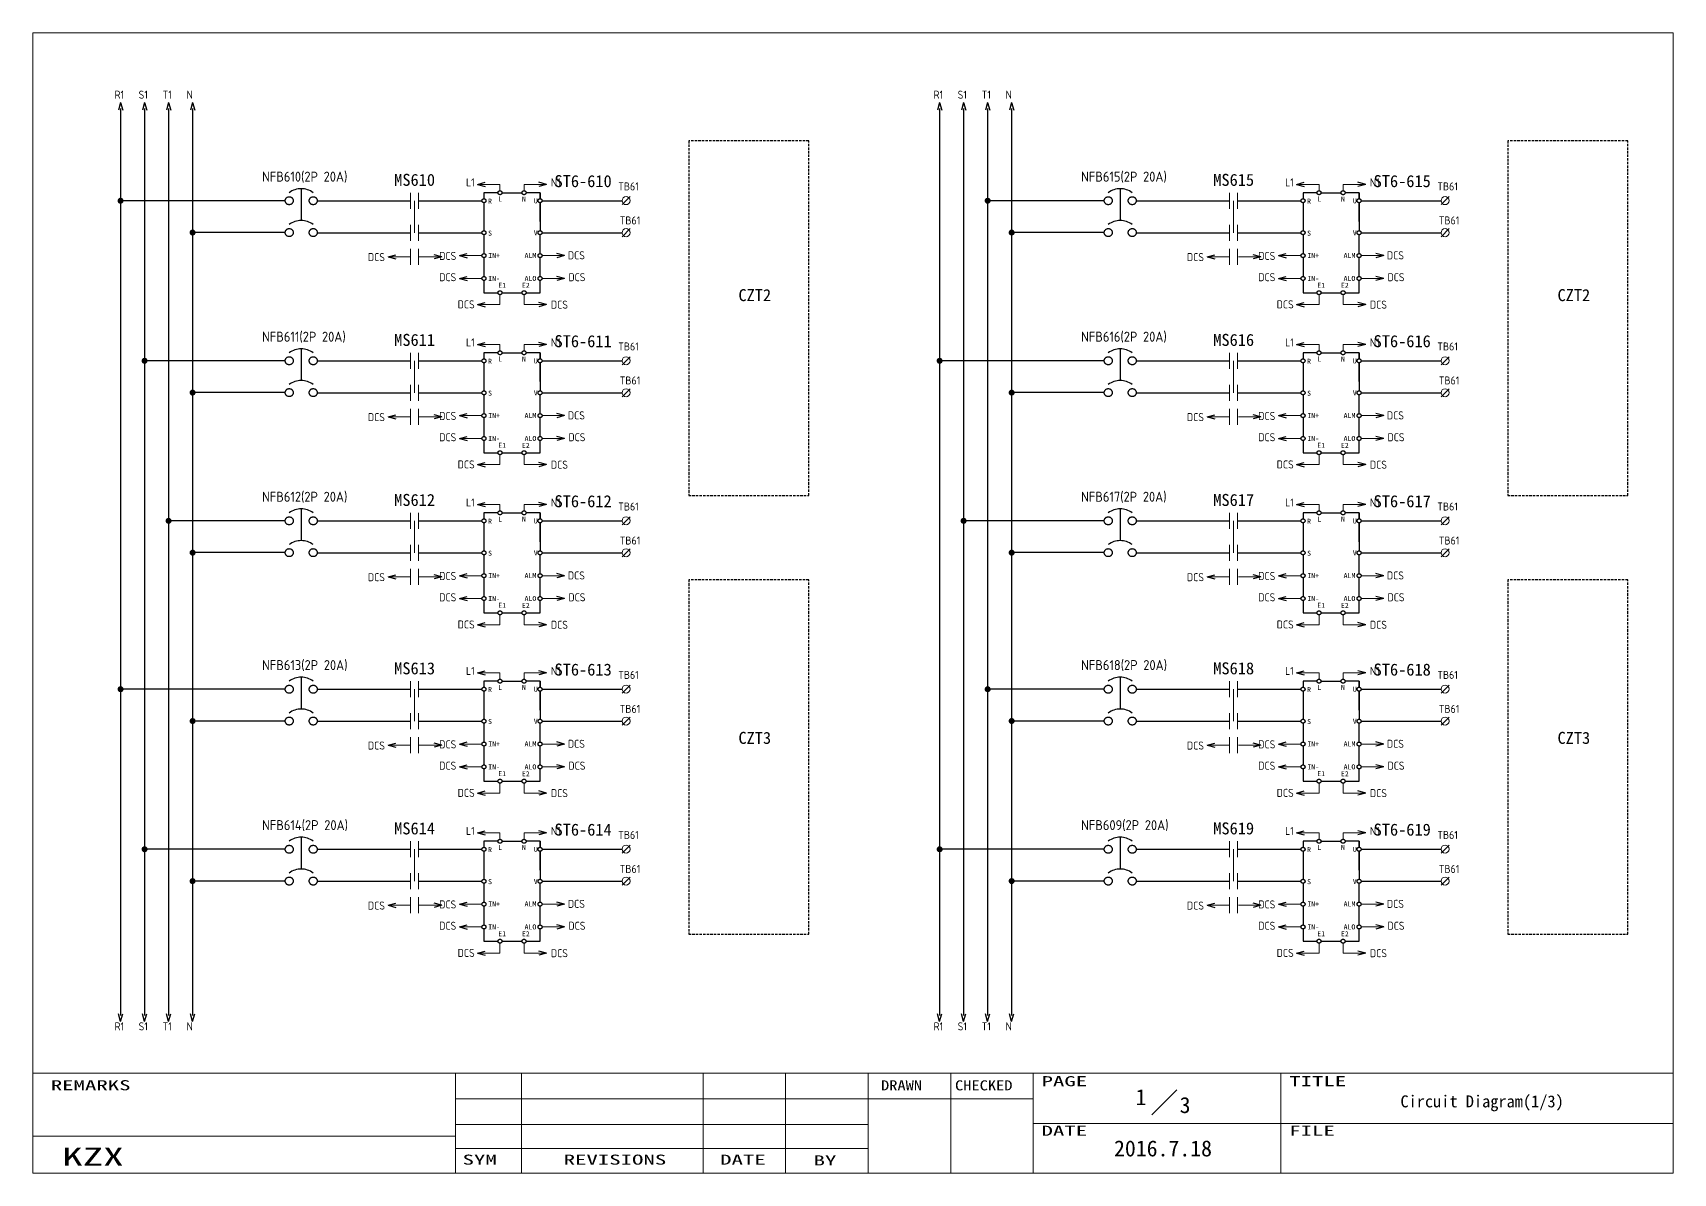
# Model space of a CAD drawing. Extents: x -319 to 2858, y -2689 to 285.
# Drawn here: x 356.9 to 766.9, y -2688.8 to -2403.8 of the extents above; entities that cross this region are included whole.
import ezdxf
from ezdxf.enums import TextEntityAlignment as Align

# ---------------------------------------------------------------- set-up
doc = ezdxf.new("R2010")
doc.units = 0
doc.header["$LTSCALE"] = 0.3
doc.header["$MEASUREMENT"] = 0
doc.linetypes.add('実線', pattern=[20001, 20000, -1])
doc.linetypes.add('破線', pattern=[3, 2, -1])
doc.layers.get('0').update_dxf_attribs({"linetype": '実線'})
for name, color, linetype, lineweight in [('01図枠', 5, 'CONTINUOUS', 9), ('02接続図', 7, 'CONTINUOUS', 5), ('10外形', 7, 'CONTINUOUS', 9)]:
    doc.layers.add(name, color=color, linetype=linetype, lineweight=lineweight)
for name, color, linetype in [('04部品記号', 3, 'CONTINUOUS'), ('05線番', 4, 'CONTINUOUS'), ('BLOCK', 7, 'CONTINUOUS'), ('図形１', 7, '実線'), ('虚线', 253, '破線')]:
    doc.layers.add(name, color=color, linetype=linetype)
doc.styles.add('電気標準', font='ISOCP.shx', dxfattribs={"height": 2.5, "bigfont": 'extfont.shx'})
doc.styles.add('ＭＳＰゴシック', font='')
doc.styles.get('ＭＳＰゴシック').set_extended_font_data('SimSun')

# ---------------------------------------------------------------- blocks, each defined once
blk = doc.blocks.new('矢印（右向）')
at = {"layer": 'BLOCK'}
for q in [(-1.93, 0.52), (-1.93, -0.52)]:
    blk.add_line((0, 0), q, dxfattribs=at)

msp = doc.modelspace()

# ---------------------------------------------------------------- linework, layer by layer
for p, q in [((424.03, -2442.77), (424.03, -2450.72)), ((628.74, -2442.77), (628.74, -2450.72)), ((420.03, -2445.77), (378.89, -2445.77)), ((428.03, -2445.77), (451.38, -2445.77)), ((453.38, -2445.77), (469.21, -2445.77)), ((473.21, -2443.77), (469.71, -2443.77)), ((469.71, -2443.77), (469.71, -2445.27)), ((469.71, -2446.27), (469.71, -2453.27)), ((474.21, -2443.77), (479.23, -2443.77)), ((483.73, -2443.77), (480.23, -2443.77)), ((483.73, -2445.27), (483.73, -2443.77)), ((483.73, -2443.77), (483.73, -2445.27)), ((483.73, -2450.98), (483.73, -2446.27)), ((483.73, -2446.27), (483.73, -2453.27)), ((484.23, -2445.77), (486.23, -2445.77)), ((484.23, -2445.77), (504.23, -2445.77)), ((624.74, -2445.77), (595.6, -2445.77)), ((632.74, -2445.77), (656.09, -2445.77)), ((658.09, -2445.77), (673.93, -2445.77)), ((677.93, -2443.77), (674.43, -2443.77)), ((674.43, -2443.77), (674.43, -2445.27)), ((674.43, -2446.27), (674.43, -2453.27)), ((678.93, -2443.77), (683.94, -2443.77)), ((688.44, -2443.77), (684.94, -2443.77)), ((688.44, -2445.27), (688.44, -2443.77)), ((688.44, -2443.77), (688.44, -2445.27)), ((688.44, -2450.98), (688.44, -2446.27)), ((688.44, -2446.27), (688.44, -2453.27)), ((688.94, -2445.77), (690.94, -2445.77)), ((688.94, -2445.77), (708.94, -2445.77)), ((420.03, -2453.72), (396.89, -2453.72)), ((420.03, -2453.72), (396.89, -2453.72)), ((428.03, -2453.77), (451.38, -2453.77)), ((453.38, -2453.77), (469.21, -2453.77)), ((469.71, -2454.27), (469.71, -2458.98)), ((483.73, -2458.98), (483.73, -2454.27)), ((484.23, -2453.77), (504.23, -2453.77)), ((624.74, -2453.72), (601.6, -2453.72)), ((624.74, -2453.72), (601.6, -2453.72)), ((632.74, -2453.77), (656.09, -2453.77)), ((658.09, -2453.77), (673.93, -2453.77)), ((674.43, -2454.27), (674.43, -2458.98)), ((688.44, -2458.98), (688.44, -2454.27)), ((688.94, -2453.77), (708.94, -2453.77)), ((469.71, -2459.98), (469.71, -2464.69)), ((483.73, -2464.69), (483.73, -2459.98)), ((674.43, -2459.98), (674.43, -2464.69)), ((688.44, -2464.69), (688.44, -2459.98)), ((469.71, -2465.69), (469.71, -2468.75)), ((483.73, -2468.75), (483.73, -2465.69)), ((674.43, -2465.69), (674.43, -2468.75)), ((688.44, -2468.75), (688.44, -2465.69)), ((469.71, -2468.75), (473.21, -2468.75)), ((474.21, -2468.75), (479.23, -2468.75)), ((480.23, -2468.75), (483.73, -2468.75)), ((674.43, -2468.75), (677.93, -2468.75)), ((678.93, -2468.75), (683.94, -2468.75)), ((684.94, -2468.75), (688.44, -2468.75)), ((424.03, -2482.77), (424.03, -2490.72)), ((473.21, -2483.77), (469.71, -2483.77)), ((469.71, -2483.77), (469.71, -2485.27)), ((474.21, -2483.77), (479.23, -2483.77)), ((483.73, -2483.77), (480.23, -2483.77)), ((483.73, -2485.27), (483.73, -2483.77)), ((483.73, -2483.77), (483.73, -2485.27)), ((628.74, -2482.77), (628.74, -2490.72)), ((677.93, -2483.77), (674.43, -2483.77)), ((674.43, -2483.77), (674.43, -2485.27)), ((678.93, -2483.77), (683.94, -2483.77)), ((688.44, -2483.77), (684.94, -2483.77)), ((688.44, -2485.27), (688.44, -2483.77)), ((688.44, -2483.77), (688.44, -2485.27)), ((420.03, -2485.77), (384.89, -2485.77)), ((428.03, -2485.77), (451.38, -2485.77)), ((453.38, -2485.77), (469.21, -2485.77)), ((469.71, -2486.27), (469.71, -2493.27)), ((483.73, -2490.98), (483.73, -2486.27)), ((483.73, -2486.27), (483.73, -2493.27)), ((484.23, -2485.77), (486.23, -2485.77)), ((484.23, -2485.77), (504.23, -2485.77)), ((624.74, -2485.77), (583.6, -2485.77)), ((632.74, -2485.77), (656.09, -2485.77)), ((658.09, -2485.77), (673.93, -2485.77)), ((674.43, -2486.27), (674.43, -2493.27)), ((688.44, -2490.98), (688.44, -2486.27)), ((688.44, -2486.27), (688.44, -2493.27)), ((688.94, -2485.77), (690.94, -2485.77)), ((688.94, -2485.77), (708.94, -2485.77)), ((420.03, -2493.72), (396.89, -2493.72)), ((428.03, -2493.77), (451.38, -2493.77)), ((453.38, -2493.77), (469.21, -2493.77)), ((469.71, -2494.27), (469.71, -2498.98)), ((483.73, -2498.98), (483.73, -2494.27)), ((484.23, -2493.77), (504.23, -2493.77)), ((624.74, -2493.72), (601.6, -2493.72)), ((632.74, -2493.77), (656.09, -2493.77)), ((658.09, -2493.77), (673.93, -2493.77)), ((674.43, -2494.27), (674.43, -2498.98)), ((688.44, -2498.98), (688.44, -2494.27)), ((688.94, -2493.77), (708.94, -2493.77)), ((469.71, -2499.98), (469.71, -2504.69)), ((483.73, -2504.69), (483.73, -2499.98)), ((674.43, -2499.98), (674.43, -2504.69)), ((688.44, -2504.69), (688.44, -2499.98)), ((469.71, -2505.69), (469.71, -2508.75)), ((469.71, -2508.75), (473.21, -2508.75)), ((474.21, -2508.75), (479.23, -2508.75)), ((480.23, -2508.75), (483.73, -2508.75)), ((483.73, -2508.75), (483.73, -2505.69)), ((674.43, -2505.69), (674.43, -2508.75)), ((674.43, -2508.75), (677.93, -2508.75)), ((678.93, -2508.75), (683.94, -2508.75)), ((684.94, -2508.75), (688.44, -2508.75)), ((688.44, -2508.75), (688.44, -2505.69)), ((424.03, -2522.77), (424.03, -2530.72)), ((473.21, -2523.77), (469.71, -2523.77)), ((469.71, -2523.77), (469.71, -2525.27)), ((474.21, -2523.77), (479.23, -2523.77)), ((483.73, -2523.77), (480.23, -2523.77)), ((483.73, -2525.27), (483.73, -2523.77)), ((483.73, -2523.77), (483.73, -2525.27)), ((628.74, -2522.77), (628.74, -2530.72)), ((677.93, -2523.77), (674.43, -2523.77)), ((674.43, -2523.77), (674.43, -2525.27)), ((678.93, -2523.77), (683.94, -2523.77)), ((688.44, -2523.77), (684.94, -2523.77)), ((688.44, -2525.27), (688.44, -2523.77)), ((688.44, -2523.77), (688.44, -2525.27)), ((420.03, -2525.77), (390.89, -2525.77)), ((428.03, -2525.77), (451.38, -2525.77)), ((453.38, -2525.77), (469.21, -2525.77)), ((469.71, -2526.27), (469.71, -2533.27)), ((483.73, -2530.98), (483.73, -2526.27)), ((483.73, -2526.27), (483.73, -2533.27)), ((484.23, -2525.77), (486.23, -2525.77)), ((484.23, -2525.77), (504.23, -2525.77)), ((624.74, -2525.77), (589.6, -2525.77)), ((632.74, -2525.77), (656.09, -2525.77)), ((658.09, -2525.77), (673.93, -2525.77)), ((674.43, -2526.27), (674.43, -2533.27)), ((688.44, -2530.98), (688.44, -2526.27)), ((688.44, -2526.27), (688.44, -2533.27)), ((688.94, -2525.77), (690.94, -2525.77)), ((688.94, -2525.77), (708.94, -2525.77)), ((420.03, -2533.72), (396.89, -2533.72)), ((428.03, -2533.77), (451.38, -2533.77)), ((453.38, -2533.77), (469.21, -2533.77)), ((484.23, -2533.77), (504.23, -2533.77)), ((624.74, -2533.72), (601.6, -2533.72)), ((632.74, -2533.77), (656.09, -2533.77)), ((658.09, -2533.77), (673.93, -2533.77)), ((688.94, -2533.77), (708.94, -2533.77)), ((469.71, -2534.27), (469.71, -2538.98)), ((483.73, -2538.98), (483.73, -2534.27)), ((674.43, -2534.27), (674.43, -2538.98)), ((688.44, -2538.98), (688.44, -2534.27)), ((469.71, -2539.98), (469.71, -2544.69)), ((483.73, -2544.69), (483.73, -2539.98)), ((674.43, -2539.98), (674.43, -2544.69)), ((688.44, -2544.69), (688.44, -2539.98)), ((469.71, -2545.69), (469.71, -2548.75)), ((483.73, -2548.75), (483.73, -2545.69)), ((674.43, -2545.69), (674.43, -2548.75)), ((688.44, -2548.75), (688.44, -2545.69)), ((469.71, -2548.75), (473.21, -2548.75)), ((474.21, -2548.75), (479.23, -2548.75)), ((480.23, -2548.75), (483.73, -2548.75)), ((674.43, -2548.75), (677.93, -2548.75)), ((678.93, -2548.75), (683.94, -2548.75)), ((684.94, -2548.75), (688.44, -2548.75)), ((424.03, -2564.85), (424.03, -2572.8)), ((473.21, -2565.85), (469.71, -2565.85)), ((469.71, -2565.85), (469.71, -2567.35)), ((474.21, -2565.85), (479.23, -2565.85)), ((483.73, -2565.85), (480.23, -2565.85)), ((483.73, -2567.35), (483.73, -2565.85)), ((483.73, -2565.85), (483.73, -2567.35)), ((628.74, -2564.85), (628.74, -2572.8)), ((677.93, -2565.85), (674.43, -2565.85)), ((674.43, -2565.85), (674.43, -2567.35)), ((678.93, -2565.85), (683.94, -2565.85)), ((688.44, -2565.85), (684.94, -2565.85)), ((688.44, -2567.35), (688.44, -2565.85)), ((688.44, -2565.85), (688.44, -2567.35)), ((420.03, -2567.85), (378.89, -2567.85)), ((428.03, -2567.85), (451.38, -2567.85)), ((453.38, -2567.85), (469.21, -2567.85)), ((469.71, -2568.35), (469.71, -2575.35)), ((483.73, -2573.06), (483.73, -2568.35)), ((483.73, -2568.35), (483.73, -2575.35)), ((484.23, -2567.85), (486.23, -2567.85)), ((484.23, -2567.85), (504.23, -2567.85)), ((624.74, -2567.85), (595.6, -2567.85)), ((632.74, -2567.85), (656.09, -2567.85)), ((658.09, -2567.85), (673.93, -2567.85)), ((674.43, -2568.35), (674.43, -2575.35)), ((688.44, -2573.06), (688.44, -2568.35)), ((688.44, -2568.35), (688.44, -2575.35)), ((688.94, -2567.85), (690.94, -2567.85)), ((688.94, -2567.85), (708.94, -2567.85)), ((420.03, -2575.8), (396.89, -2575.8)), ((420.03, -2575.8), (396.89, -2575.8)), ((428.03, -2575.85), (451.38, -2575.85)), ((453.38, -2575.85), (469.21, -2575.85)), ((469.71, -2576.35), (469.71, -2581.06)), ((483.73, -2581.06), (483.73, -2576.35)), ((484.23, -2575.85), (504.23, -2575.85)), ((624.74, -2575.8), (601.6, -2575.8)), ((624.74, -2575.8), (601.6, -2575.8)), ((632.74, -2575.85), (656.09, -2575.85)), ((658.09, -2575.85), (673.93, -2575.85)), ((674.43, -2576.35), (674.43, -2581.06)), ((688.44, -2581.06), (688.44, -2576.35)), ((688.94, -2575.85), (708.94, -2575.85)), ((469.71, -2582.06), (469.71, -2586.76)), ((483.73, -2586.76), (483.73, -2582.06)), ((674.43, -2582.06), (674.43, -2586.76)), ((688.44, -2586.76), (688.44, -2582.06)), ((469.71, -2587.76), (469.71, -2590.83)), ((469.71, -2590.83), (473.21, -2590.83)), ((474.21, -2590.83), (479.23, -2590.83)), ((480.23, -2590.83), (483.73, -2590.83)), ((483.73, -2590.83), (483.73, -2587.76)), ((674.43, -2587.76), (674.43, -2590.83)), ((674.43, -2590.83), (677.93, -2590.83)), ((678.93, -2590.83), (683.94, -2590.83)), ((684.94, -2590.83), (688.44, -2590.83)), ((688.44, -2590.83), (688.44, -2587.76)), ((424.03, -2604.85), (424.03, -2612.8)), ((473.21, -2605.85), (469.71, -2605.85)), ((469.71, -2605.85), (469.71, -2607.35)), ((474.21, -2605.85), (479.23, -2605.85)), ((483.73, -2605.85), (480.23, -2605.85)), ((483.73, -2607.35), (483.73, -2605.85)), ((483.73, -2605.85), (483.73, -2607.35)), ((628.74, -2604.85), (628.74, -2612.8)), ((677.93, -2605.85), (674.43, -2605.85)), ((674.43, -2605.85), (674.43, -2607.35)), ((678.93, -2605.85), (683.94, -2605.85)), ((688.44, -2605.85), (684.94, -2605.85)), ((688.44, -2607.35), (688.44, -2605.85)), ((688.44, -2605.85), (688.44, -2607.35)), ((420.03, -2607.85), (384.89, -2607.85)), ((428.03, -2607.85), (451.38, -2607.85)), ((453.38, -2607.85), (469.21, -2607.85)), ((469.71, -2608.35), (469.71, -2615.35)), ((483.73, -2613.06), (483.73, -2608.35)), ((483.73, -2608.35), (483.73, -2615.35)), ((484.23, -2607.85), (486.23, -2607.85)), ((484.23, -2607.85), (504.23, -2607.85)), ((624.74, -2607.85), (583.6, -2607.85)), ((632.74, -2607.85), (656.09, -2607.85)), ((658.09, -2607.85), (673.93, -2607.85)), ((674.43, -2608.35), (674.43, -2615.35)), ((688.44, -2613.06), (688.44, -2608.35)), ((688.44, -2608.35), (688.44, -2615.35)), ((688.94, -2607.85), (690.94, -2607.85)), ((688.94, -2607.85), (708.94, -2607.85)), ((420.03, -2615.8), (396.89, -2615.8)), ((624.74, -2615.8), (601.6, -2615.8)), ((428.03, -2615.85), (451.38, -2615.85)), ((453.38, -2615.85), (469.21, -2615.85)), ((469.71, -2616.35), (469.71, -2621.06)), ((483.73, -2621.06), (483.73, -2616.35)), ((484.23, -2615.85), (504.23, -2615.85)), ((632.74, -2615.85), (656.09, -2615.85)), ((658.09, -2615.85), (673.93, -2615.85)), ((674.43, -2616.35), (674.43, -2621.06)), ((688.44, -2621.06), (688.44, -2616.35)), ((688.94, -2615.85), (708.94, -2615.85)), ((469.71, -2622.06), (469.71, -2626.76)), ((483.73, -2626.76), (483.73, -2622.06)), ((674.43, -2622.06), (674.43, -2626.76)), ((688.44, -2626.76), (688.44, -2622.06)), ((469.71, -2627.76), (469.71, -2630.83)), ((483.73, -2630.83), (483.73, -2627.76)), ((674.43, -2627.76), (674.43, -2630.83)), ((688.44, -2630.83), (688.44, -2627.76)), ((469.71, -2630.83), (473.21, -2630.83)), ((474.21, -2630.83), (479.23, -2630.83)), ((480.23, -2630.83), (483.73, -2630.83)), ((674.43, -2630.83), (677.93, -2630.83)), ((678.93, -2630.83), (683.94, -2630.83)), ((684.94, -2630.83), (688.44, -2630.83))]:
    msp.add_line(p, q)
for centre in [(473.71, -2443.77), (479.73, -2443.77), (678.43, -2443.77), (684.44, -2443.77), (469.71, -2445.77), (483.73, -2445.77), (674.43, -2445.77), (688.44, -2445.77), (469.71, -2453.77), (483.73, -2453.77), (674.43, -2453.77), (688.44, -2453.77), (469.71, -2459.48), (483.73, -2459.48), (674.43, -2459.48), (688.44, -2459.48), (469.71, -2465.19), (483.73, -2465.19), (674.43, -2465.19), (688.44, -2465.19), (473.71, -2468.75), (479.73, -2468.75), (678.43, -2468.75), (684.44, -2468.75), (473.71, -2483.77), (479.73, -2483.77), (678.43, -2483.77), (684.44, -2483.77), (469.71, -2485.77), (483.73, -2485.77), (674.43, -2485.77), (688.44, -2485.77), (469.71, -2493.77), (483.73, -2493.77), (674.43, -2493.77), (688.44, -2493.77), (469.71, -2499.48), (483.73, -2499.48), (674.43, -2499.48), (688.44, -2499.48), (469.71, -2505.19), (483.73, -2505.19), (674.43, -2505.19), (688.44, -2505.19), (473.71, -2508.75), (479.73, -2508.75), (678.43, -2508.75), (684.44, -2508.75), (469.71, -2525.77), (473.71, -2523.77), (479.73, -2523.77), (483.73, -2525.77), (674.43, -2525.77), (678.43, -2523.77), (684.44, -2523.77), (688.44, -2525.77), (469.71, -2533.77), (483.73, -2533.77), (674.43, -2533.77), (688.44, -2533.77), (469.71, -2539.48), (483.73, -2539.48), (674.43, -2539.48), (688.44, -2539.48), (469.71, -2545.19), (483.73, -2545.19), (674.43, -2545.19), (688.44, -2545.19), (473.71, -2548.75), (479.73, -2548.75), (678.43, -2548.75), (684.44, -2548.75), (473.71, -2565.85), (479.73, -2565.85), (678.43, -2565.85), (684.44, -2565.85), (469.71, -2567.85), (483.73, -2567.85), (674.43, -2567.85), (688.44, -2567.85), (469.71, -2575.85), (483.73, -2575.85), (674.43, -2575.85), (688.44, -2575.85), (469.71, -2581.56), (483.73, -2581.56), (674.43, -2581.56), (688.44, -2581.56), (469.71, -2587.26), (483.73, -2587.26), (674.43, -2587.26), (688.44, -2587.26), (473.71, -2590.83), (479.73, -2590.83), (678.43, -2590.83), (684.44, -2590.83), (469.71, -2607.85), (473.71, -2605.85), (479.73, -2605.85), (483.73, -2607.85), (674.43, -2607.85), (678.43, -2605.85), (684.44, -2605.85), (688.44, -2607.85), (469.71, -2615.85), (483.73, -2615.85), (674.43, -2615.85), (688.44, -2615.85), (469.71, -2621.56), (483.73, -2621.56), (674.43, -2621.56), (688.44, -2621.56), (469.71, -2627.26), (483.73, -2627.26), (674.43, -2627.26), (688.44, -2627.26), (473.71, -2630.83), (479.73, -2630.83), (678.43, -2630.83), (684.44, -2630.83)]:
    msp.add_circle(centre, 0.5)
at = {"layer": '01図枠', "linetype": 'Continuous', "lineweight": 5}
for p, q in [((356.95, -2688.8), (356.95, -2403.8)), ((356.95, -2403.8), (766.95, -2403.8)), ((766.95, -2403.8), (766.95, -2688.8)), ((356.95, -2663.8), (766.95, -2663.8)), ((462.56, -2663.8), (462.56, -2688.8)), ((479.07, -2663.8), (479.07, -2688.8)), ((524.47, -2663.8), (524.47, -2688.8)), ((545.1, -2663.8), (545.1, -2688.8)), ((565.74, -2663.8), (565.74, -2688.8)), ((586.38, -2688.8), (586.38, -2663.8)), ((607.01, -2663.8), (607.01, -2688.8)), ((668.92, -2688.8), (668.92, -2663.8)), ((642.87, -2667.99), (636.68, -2674.18)), ((462.56, -2670.23), (565.74, -2670.23)), ((565.74, -2670.23), (607.01, -2670.23)), ((462.56, -2676.66), (565.74, -2676.66)), ((607.01, -2676.42), (766.95, -2676.42)), ((462.56, -2679.52), (356.95, -2679.52)), ((462.56, -2682.61), (565.74, -2682.61)), ((766.95, -2688.8), (356.95, -2688.8))]:
    msp.add_line(p, q, dxfattribs=at)
at = {"layer": '02接続図', "linetype": 'Continuous'}
for p, q in [((451.38, -2447.77), (451.38, -2443.77)), ((452.38, -2445.77), (452.38, -2453.77)), ((453.38, -2447.77), (453.38, -2443.77)), ((504.23, -2446.75), (506.23, -2444.75)), ((656.09, -2447.77), (656.09, -2443.77)), ((657.09, -2445.77), (657.09, -2453.77)), ((658.09, -2447.77), (658.09, -2443.77)), ((708.94, -2446.75), (710.94, -2444.75)), ((451.38, -2455.77), (451.38, -2451.77)), ((453.38, -2455.77), (453.38, -2451.77)), ((656.09, -2455.77), (656.09, -2451.77)), ((658.09, -2455.77), (658.09, -2451.77)), ((504.23, -2454.75), (506.23, -2452.75)), ((708.94, -2454.75), (710.94, -2452.75)), ((451.38, -2461.77), (451.38, -2457.77)), ((453.38, -2461.77), (453.38, -2457.77)), ((656.09, -2461.77), (656.09, -2457.77)), ((658.09, -2461.77), (658.09, -2457.77)), ((451.38, -2487.77), (451.38, -2483.77)), ((453.38, -2487.77), (453.38, -2483.77)), ((656.09, -2487.77), (656.09, -2483.77)), ((658.09, -2487.77), (658.09, -2483.77)), ((452.38, -2485.77), (452.38, -2493.77)), ((504.23, -2486.75), (506.23, -2484.75)), ((657.09, -2485.77), (657.09, -2493.77)), ((708.94, -2486.75), (710.94, -2484.75)), ((451.38, -2495.77), (451.38, -2491.77)), ((453.38, -2495.77), (453.38, -2491.77)), ((504.23, -2494.75), (506.23, -2492.75)), ((656.09, -2495.77), (656.09, -2491.77)), ((658.09, -2495.77), (658.09, -2491.77)), ((708.94, -2494.75), (710.94, -2492.75)), ((451.38, -2501.77), (451.38, -2497.77)), ((453.38, -2501.77), (453.38, -2497.77)), ((656.09, -2501.77), (656.09, -2497.77)), ((658.09, -2501.77), (658.09, -2497.77)), ((451.38, -2527.77), (451.38, -2523.77)), ((453.38, -2527.77), (453.38, -2523.77)), ((504.23, -2526.75), (506.23, -2524.75)), ((656.09, -2527.77), (656.09, -2523.77)), ((658.09, -2527.77), (658.09, -2523.77)), ((708.94, -2526.75), (710.94, -2524.75)), ((452.38, -2525.77), (452.38, -2533.77)), ((657.09, -2525.77), (657.09, -2533.77)), ((451.38, -2535.77), (451.38, -2531.77)), ((453.38, -2535.77), (453.38, -2531.77)), ((504.23, -2534.75), (506.23, -2532.75)), ((656.09, -2535.77), (656.09, -2531.77)), ((658.09, -2535.77), (658.09, -2531.77)), ((708.94, -2534.75), (710.94, -2532.75)), ((451.38, -2541.77), (451.38, -2537.77)), ((453.38, -2541.77), (453.38, -2537.77)), ((656.09, -2541.77), (656.09, -2537.77)), ((658.09, -2541.77), (658.09, -2537.77)), ((451.38, -2569.85), (451.38, -2565.85)), ((453.38, -2569.85), (453.38, -2565.85)), ((656.09, -2569.85), (656.09, -2565.85)), ((658.09, -2569.85), (658.09, -2565.85)), ((452.38, -2567.85), (452.38, -2575.85)), ((504.23, -2568.82), (506.23, -2566.82)), ((657.09, -2567.85), (657.09, -2575.85)), ((708.94, -2568.82), (710.94, -2566.82)), ((451.38, -2577.85), (451.38, -2573.85)), ((453.38, -2577.85), (453.38, -2573.85)), ((656.09, -2577.85), (656.09, -2573.85)), ((658.09, -2577.85), (658.09, -2573.85)), ((504.23, -2576.82), (506.23, -2574.82)), ((708.94, -2576.82), (710.94, -2574.82)), ((451.38, -2583.85), (451.38, -2579.85)), ((453.38, -2583.85), (453.38, -2579.85)), ((656.09, -2583.85), (656.09, -2579.85)), ((658.09, -2583.85), (658.09, -2579.85)), ((451.38, -2609.85), (451.38, -2605.85)), ((453.38, -2609.85), (453.38, -2605.85)), ((504.23, -2608.82), (506.23, -2606.82)), ((656.09, -2609.85), (656.09, -2605.85)), ((658.09, -2609.85), (658.09, -2605.85)), ((708.94, -2608.82), (710.94, -2606.82)), ((452.38, -2607.85), (452.38, -2615.85)), ((657.09, -2607.85), (657.09, -2615.85)), ((451.38, -2617.85), (451.38, -2613.85)), ((453.38, -2617.85), (453.38, -2613.85)), ((504.23, -2616.82), (506.23, -2614.82)), ((656.09, -2617.85), (656.09, -2613.85)), ((658.09, -2617.85), (658.09, -2613.85)), ((708.94, -2616.82), (710.94, -2614.82)), ((451.38, -2623.85), (451.38, -2619.85)), ((453.38, -2623.85), (453.38, -2619.85)), ((656.09, -2623.85), (656.09, -2619.85)), ((658.09, -2623.85), (658.09, -2619.85))]:
    msp.add_line(p, q, dxfattribs=at)
for centre in [(505.23, -2445.75), (709.94, -2445.75), (505.23, -2453.75), (709.94, -2453.75), (505.23, -2485.75), (709.94, -2485.75), (505.23, -2493.75), (709.94, -2493.75), (505.23, -2525.75), (709.94, -2525.75), (505.23, -2533.75), (709.94, -2533.75), (505.23, -2567.82), (709.94, -2567.82), (505.23, -2575.82), (709.94, -2575.82), (505.23, -2607.82), (709.94, -2607.82), (505.23, -2615.82), (709.94, -2615.82)]:
    msp.add_circle(centre, 1, dxfattribs=at)
at = {"layer": '10外形'}
for p, q in [((473.71, -2441.69), (468.07, -2441.69)), ((473.71, -2443.27), (473.71, -2441.69)), ((479.73, -2443.27), (479.73, -2441.69)), ((479.73, -2441.69), (485.37, -2441.69)), ((678.43, -2441.69), (672.78, -2441.69)), ((678.43, -2443.27), (678.43, -2441.69)), ((684.44, -2443.27), (684.44, -2441.69)), ((684.44, -2441.69), (690.09, -2441.69)), ((451.38, -2459.77), (445.73, -2459.77)), ((453.54, -2459.77), (459.19, -2459.77)), ((469.21, -2459.48), (463.57, -2459.48)), ((484.23, -2459.48), (489.87, -2459.48)), ((656.09, -2459.77), (650.44, -2459.77)), ((658.26, -2459.77), (663.9, -2459.77)), ((673.93, -2459.48), (668.28, -2459.48)), ((688.94, -2459.48), (694.59, -2459.48)), ((469.21, -2465.19), (463.57, -2465.19)), ((484.23, -2465.19), (489.87, -2465.19)), ((673.93, -2465.19), (668.28, -2465.19)), ((688.94, -2465.19), (694.59, -2465.19)), ((473.71, -2471.73), (468.07, -2471.73)), ((473.71, -2469.25), (473.71, -2471.73)), ((479.73, -2469.25), (479.73, -2471.73)), ((479.73, -2471.73), (485.37, -2471.73)), ((678.43, -2471.73), (672.78, -2471.73)), ((678.43, -2469.25), (678.43, -2471.73)), ((684.44, -2469.25), (684.44, -2471.73)), ((684.44, -2471.73), (690.09, -2471.73)), ((473.71, -2481.69), (468.07, -2481.69)), ((473.71, -2483.27), (473.71, -2481.69)), ((479.73, -2483.27), (479.73, -2481.69)), ((479.73, -2481.69), (485.37, -2481.69)), ((678.43, -2481.69), (672.78, -2481.69)), ((678.43, -2483.27), (678.43, -2481.69)), ((684.44, -2483.27), (684.44, -2481.69)), ((684.44, -2481.69), (690.09, -2481.69)), ((451.38, -2499.77), (445.73, -2499.77)), ((453.54, -2499.77), (459.19, -2499.77)), ((469.21, -2499.48), (463.57, -2499.48)), ((484.23, -2499.48), (489.87, -2499.48)), ((656.09, -2499.77), (650.44, -2499.77)), ((658.26, -2499.77), (663.9, -2499.77)), ((673.93, -2499.48), (668.28, -2499.48)), ((688.94, -2499.48), (694.59, -2499.48)), ((469.21, -2505.19), (463.57, -2505.19)), ((484.23, -2505.19), (489.87, -2505.19)), ((673.93, -2505.19), (668.28, -2505.19)), ((688.94, -2505.19), (694.59, -2505.19)), ((473.71, -2511.73), (468.07, -2511.73)), ((473.71, -2509.25), (473.71, -2511.73)), ((479.73, -2509.25), (479.73, -2511.73)), ((479.73, -2511.73), (485.37, -2511.73)), ((678.43, -2511.73), (672.78, -2511.73)), ((678.43, -2509.25), (678.43, -2511.73)), ((684.44, -2509.25), (684.44, -2511.73)), ((684.44, -2511.73), (690.09, -2511.73)), ((473.71, -2521.69), (468.07, -2521.69)), ((473.71, -2523.27), (473.71, -2521.69)), ((479.73, -2523.27), (479.73, -2521.69)), ((479.73, -2521.69), (485.37, -2521.69)), ((678.43, -2521.69), (672.78, -2521.69)), ((678.43, -2523.27), (678.43, -2521.69)), ((684.44, -2523.27), (684.44, -2521.69)), ((684.44, -2521.69), (690.09, -2521.69)), ((451.38, -2539.77), (445.73, -2539.77)), ((453.54, -2539.77), (459.19, -2539.77)), ((469.21, -2539.48), (463.57, -2539.48)), ((484.23, -2539.48), (489.87, -2539.48)), ((656.09, -2539.77), (650.44, -2539.77)), ((658.26, -2539.77), (663.9, -2539.77)), ((673.93, -2539.48), (668.28, -2539.48)), ((688.94, -2539.48), (694.59, -2539.48)), ((469.21, -2545.19), (463.57, -2545.19)), ((484.23, -2545.19), (489.87, -2545.19)), ((673.93, -2545.19), (668.28, -2545.19)), ((688.94, -2545.19), (694.59, -2545.19)), ((473.71, -2549.25), (473.71, -2551.73)), ((479.73, -2549.25), (479.73, -2551.73)), ((678.43, -2549.25), (678.43, -2551.73)), ((684.44, -2549.25), (684.44, -2551.73)), ((473.71, -2551.73), (468.07, -2551.73)), ((479.73, -2551.73), (485.37, -2551.73)), ((678.43, -2551.73), (672.78, -2551.73)), ((684.44, -2551.73), (690.09, -2551.73)), ((473.71, -2563.76), (468.07, -2563.76)), ((473.71, -2565.35), (473.71, -2563.76)), ((479.73, -2565.35), (479.73, -2563.76)), ((479.73, -2563.76), (485.37, -2563.76)), ((678.43, -2563.76), (672.78, -2563.76)), ((678.43, -2565.35), (678.43, -2563.76)), ((684.44, -2565.35), (684.44, -2563.76)), ((684.44, -2563.76), (690.09, -2563.76)), ((451.38, -2581.85), (445.73, -2581.85)), ((453.54, -2581.85), (459.19, -2581.85)), ((469.21, -2581.56), (463.57, -2581.56)), ((484.23, -2581.56), (489.87, -2581.56)), ((656.09, -2581.85), (650.44, -2581.85)), ((658.26, -2581.85), (663.9, -2581.85)), ((673.93, -2581.56), (668.28, -2581.56)), ((688.94, -2581.56), (694.59, -2581.56)), ((469.21, -2587.26), (463.57, -2587.26)), ((484.23, -2587.26), (489.87, -2587.26)), ((673.93, -2587.26), (668.28, -2587.26)), ((688.94, -2587.26), (694.59, -2587.26)), ((473.71, -2593.8), (468.07, -2593.8)), ((473.71, -2591.33), (473.71, -2593.8)), ((479.73, -2591.33), (479.73, -2593.8)), ((479.73, -2593.8), (485.37, -2593.8)), ((678.43, -2593.8), (672.78, -2593.8)), ((678.43, -2591.33), (678.43, -2593.8)), ((684.44, -2591.33), (684.44, -2593.8)), ((684.44, -2593.8), (690.09, -2593.8)), ((473.71, -2603.76), (468.07, -2603.76)), ((473.71, -2605.35), (473.71, -2603.76)), ((479.73, -2605.35), (479.73, -2603.76)), ((479.73, -2603.76), (485.37, -2603.76)), ((678.43, -2603.76), (672.78, -2603.76)), ((678.43, -2605.35), (678.43, -2603.76)), ((684.44, -2605.35), (684.44, -2603.76)), ((684.44, -2603.76), (690.09, -2603.76)), ((451.38, -2621.85), (445.73, -2621.85)), ((453.54, -2621.85), (459.19, -2621.85)), ((469.21, -2621.56), (463.57, -2621.56)), ((484.23, -2621.56), (489.87, -2621.56)), ((656.09, -2621.85), (650.44, -2621.85)), ((658.26, -2621.85), (663.9, -2621.85)), ((673.93, -2621.56), (668.28, -2621.56)), ((688.94, -2621.56), (694.59, -2621.56)), ((469.21, -2627.26), (463.57, -2627.26)), ((484.23, -2627.26), (489.87, -2627.26)), ((673.93, -2627.26), (668.28, -2627.26)), ((688.94, -2627.26), (694.59, -2627.26)), ((473.71, -2631.33), (473.71, -2633.8)), ((479.73, -2631.33), (479.73, -2633.8)), ((678.43, -2631.33), (678.43, -2633.8)), ((684.44, -2631.33), (684.44, -2633.8)), ((473.71, -2633.8), (468.07, -2633.8)), ((479.73, -2633.8), (485.37, -2633.8)), ((678.43, -2633.8), (672.78, -2633.8)), ((684.44, -2633.8), (690.09, -2633.8))]:
    msp.add_line(p, q, dxfattribs=at)
at = {"layer": '図形１', "color": 7}
for p, q in [((378.89, -2422.7), (378.89, -2504.52)), ((384.89, -2422.7), (384.89, -2504.52)), ((390.89, -2422.7), (390.89, -2504.52)), ((396.89, -2422.7), (396.89, -2649.41)), ((583.6, -2422.7), (583.6, -2504.52)), ((589.6, -2422.7), (589.6, -2504.52)), ((595.6, -2422.7), (595.6, -2504.52)), ((601.6, -2422.7), (601.6, -2649.41)), ((378.89, -2504.52), (378.89, -2649.41)), ((384.89, -2504.52), (384.89, -2649.41)), ((390.89, -2504.52), (390.89, -2649.41)), ((583.6, -2504.52), (583.6, -2649.41)), ((589.6, -2504.52), (589.6, -2649.41)), ((595.6, -2504.52), (595.6, -2649.41))]:
    msp.add_line(p, q, dxfattribs=at)
at = {"layer": '図形１', "const_width": 0.75}
for points in [[(378.51, -2445.77, 1), (379.26, -2445.77, 1)], [(595.23, -2445.77, 1), (595.98, -2445.77, 1)], [(396.51, -2453.72, 1), (397.26, -2453.72, 1)], [(396.51, -2453.72, 1), (397.26, -2453.72, 1)], [(601.23, -2453.72, 1), (601.98, -2453.72, 1)], [(601.23, -2453.72, 1), (601.98, -2453.72, 1)], [(384.51, -2485.77, 1), (385.26, -2485.77, 1)], [(583.23, -2485.77, 1), (583.98, -2485.77, 1)], [(396.51, -2493.72, 1), (397.26, -2493.72, 1)], [(601.23, -2493.72, 1), (601.98, -2493.72, 1)], [(390.51, -2525.77, 1), (391.26, -2525.77, 1)], [(589.23, -2525.77, 1), (589.98, -2525.77, 1)], [(396.51, -2533.72, 1), (397.26, -2533.72, 1)], [(601.23, -2533.72, 1), (601.98, -2533.72, 1)], [(378.51, -2567.85, 1), (379.26, -2567.85, 1)], [(595.23, -2567.85, 1), (595.98, -2567.85, 1)], [(396.51, -2575.8, 1), (397.26, -2575.8, 1)], [(396.51, -2575.8, 1), (397.26, -2575.8, 1)], [(601.23, -2575.8, 1), (601.98, -2575.8, 1)], [(601.23, -2575.8, 1), (601.98, -2575.8, 1)], [(384.51, -2607.85, 1), (385.26, -2607.85, 1)], [(583.23, -2607.85, 1), (583.98, -2607.85, 1)], [(396.51, -2615.8, 1), (397.26, -2615.8, 1)], [(601.23, -2615.8, 1), (601.98, -2615.8, 1)]]:
    msp.add_lwpolyline(points, format="xyb", close=True, dxfattribs=at)
at = {"layer": '図形１'}
for centre in [(421.03, -2445.77), (427.03, -2445.77), (625.74, -2445.77), (631.74, -2445.77), (421.03, -2453.72), (427.03, -2453.72), (625.74, -2453.72), (631.74, -2453.72), (421.03, -2485.77), (427.03, -2485.77), (625.74, -2485.77), (631.74, -2485.77), (421.03, -2493.72), (427.03, -2493.72), (625.74, -2493.72), (631.74, -2493.72), (421.03, -2525.77), (427.03, -2525.77), (625.74, -2525.77), (631.74, -2525.77), (421.03, -2533.72), (427.03, -2533.72), (625.74, -2533.72), (631.74, -2533.72), (421.03, -2567.85), (427.03, -2567.85), (625.74, -2567.85), (631.74, -2567.85), (421.03, -2575.8), (427.03, -2575.8), (625.74, -2575.8), (631.74, -2575.8), (421.03, -2607.85), (427.03, -2607.85), (625.74, -2607.85), (631.74, -2607.85), (421.03, -2615.8), (427.03, -2615.8), (625.74, -2615.8), (631.74, -2615.8)]:
    msp.add_circle(centre, 1, dxfattribs=at)
for centre in [(424.03, -2447.77), (628.74, -2447.77), (424.03, -2455.72), (628.74, -2455.72), (424.03, -2487.77), (628.74, -2487.77), (424.03, -2495.72), (628.74, -2495.72), (424.03, -2527.77), (628.74, -2527.77), (424.03, -2535.72), (628.74, -2535.72), (424.03, -2569.85), (628.74, -2569.85), (424.03, -2577.8), (628.74, -2577.8), (424.03, -2609.85), (628.74, -2609.85), (424.03, -2617.8), (628.74, -2617.8)]:
    msp.add_arc(centre, 5, 53.1301, 126.8699, dxfattribs=at)
at = {"layer": '虚线'}
for p, q in [((520.88, -2430.83), (520.88, -2519.43)), ((550.88, -2430.83), (520.88, -2430.83)), ((550.88, -2519.43), (550.88, -2430.83)), ((725.59, -2430.83), (725.59, -2519.43)), ((755.59, -2430.83), (725.59, -2430.83)), ((755.59, -2519.43), (755.59, -2430.83)), ((520.88, -2519.43), (550.88, -2519.43)), ((725.59, -2519.43), (755.59, -2519.43)), ((520.88, -2540.48), (520.88, -2629.08)), ((550.88, -2540.48), (520.88, -2540.48)), ((550.88, -2629.08), (550.88, -2540.48)), ((725.59, -2540.48), (725.59, -2629.08)), ((755.59, -2540.48), (725.59, -2540.48)), ((755.59, -2629.08), (755.59, -2540.48)), ((520.88, -2629.08), (550.88, -2629.08)), ((725.59, -2629.08), (755.59, -2629.08))]:
    msp.add_line(p, q, dxfattribs=at)

# ---------------------------------------------------------------- block references
at = {"layer": '図形１', "color": 7, "xscale": -1}
for p, rotation in [((378.89, -2421.2), 270), ((384.89, -2421.2), 270), ((390.89, -2421.2), 270), ((396.89, -2421.2), 270), ((583.6, -2421.2), 270), ((589.6, -2421.2), 270), ((595.6, -2421.2), 270), ((601.6, -2421.2), 270), ((485.37, -2441.69), 180), ((690.09, -2441.69), 180), ((459.19, -2459.77), 180), ((489.87, -2459.48), 180), ((663.9, -2459.77), 180), ((694.59, -2459.48), 180), ((489.87, -2465.19), 180), ((694.59, -2465.19), 180), ((485.37, -2471.73), 180), ((690.09, -2471.73), 180), ((485.37, -2481.69), 180), ((690.09, -2481.69), 180), ((459.19, -2499.77), 180), ((489.87, -2499.48), 180), ((663.9, -2499.77), 180), ((694.59, -2499.48), 180), ((489.87, -2505.19), 180), ((694.59, -2505.19), 180), ((485.37, -2511.73), 180), ((690.09, -2511.73), 180), ((485.37, -2521.69), 180), ((690.09, -2521.69), 180), ((459.19, -2539.77), 180), ((489.87, -2539.48), 180), ((663.9, -2539.77), 180), ((694.59, -2539.48), 180), ((489.87, -2545.19), 180), ((694.59, -2545.19), 180), ((485.37, -2551.73), 180), ((690.09, -2551.73), 180), ((485.37, -2563.76), 180), ((690.09, -2563.76), 180), ((459.19, -2581.85), 180), ((489.87, -2581.56), 180), ((663.9, -2581.85), 180), ((694.59, -2581.56), 180), ((489.87, -2587.26), 180), ((694.59, -2587.26), 180), ((485.37, -2593.8), 180), ((690.09, -2593.8), 180), ((485.37, -2603.76), 180), ((690.09, -2603.76), 180), ((459.19, -2621.85), 180), ((489.87, -2621.56), 180), ((663.9, -2621.85), 180), ((694.59, -2621.56), 180), ((489.87, -2627.26), 180), ((694.59, -2627.26), 180), ((485.37, -2633.8), 180), ((690.09, -2633.8), 180)]:
    msp.add_blockref('矢印（右向）', p, dxfattribs=dict(at, rotation=rotation))
at = {"layer": '図形１', "color": 7}
for p, rotation in [((468.07, -2441.69), 180), ((672.78, -2441.69), 180), ((445.73, -2459.77), 180), ((463.57, -2459.48), 180), ((650.44, -2459.77), 180), ((668.28, -2459.48), 180), ((463.57, -2465.19), 180), ((668.28, -2465.19), 180), ((468.07, -2471.73), 180), ((672.78, -2471.73), 180), ((468.07, -2481.69), 180), ((672.78, -2481.69), 180), ((445.73, -2499.77), 180), ((463.57, -2499.48), 180), ((650.44, -2499.77), 180), ((668.28, -2499.48), 180), ((463.57, -2505.19), 180), ((668.28, -2505.19), 180), ((468.07, -2511.73), 180), ((672.78, -2511.73), 180), ((468.07, -2521.69), 180), ((672.78, -2521.69), 180), ((445.73, -2539.77), 180), ((463.57, -2539.48), 180), ((650.44, -2539.77), 180), ((668.28, -2539.48), 180), ((463.57, -2545.19), 180), ((668.28, -2545.19), 180), ((468.07, -2551.73), 180), ((672.78, -2551.73), 180), ((468.07, -2563.76), 180), ((672.78, -2563.76), 180), ((445.73, -2581.85), 180), ((463.57, -2581.56), 180), ((650.44, -2581.85), 180), ((668.28, -2581.56), 180), ((463.57, -2587.26), 180), ((668.28, -2587.26), 180), ((468.07, -2593.8), 180), ((672.78, -2593.8), 180), ((468.07, -2603.76), 180), ((672.78, -2603.76), 180), ((445.73, -2621.85), 180), ((463.57, -2621.56), 180), ((650.44, -2621.85), 180), ((668.28, -2621.56), 180), ((463.57, -2627.26), 180), ((668.28, -2627.26), 180), ((468.07, -2633.8), 180), ((672.78, -2633.8), 180), ((378.89, -2650.91), 270), ((384.89, -2650.91), 270), ((390.89, -2650.91), 270), ((396.89, -2650.91), 270), ((583.6, -2650.91), 270), ((589.6, -2650.91), 270), ((595.6, -2650.91), 270), ((601.6, -2650.91), 270)]:
    msp.add_blockref('矢印（右向）', p, dxfattribs=dict(at, rotation=rotation))

# ---------------------------------------------------------------- texts
at = {"layer": '01図枠', "linetype": 'Continuous', "lineweight": 5, "style": 'ＭＳＰゴシック'}
for s, height, width, p in [('PAGE', 2.513, 1.666667, (609.08, -2664.55)), ('TITLE', 2.513, 1.666667, (670.99, -2664.55)), ('REMARKS', 2.513, 1.666667, (361.44, -2665.56)), ('DRAWN', 2.513, 1.2, (568.95, -2665.59)), ('CHECKED', 2.513, 1.2, (587.45, -2665.59)), ('DATE', 2.513, 1.666667, (609.08, -2676.94)), ('FILE', 2.513, 1.666667, (670.99, -2676.94)), ('KZX', 4.523, 1.666667, (364.28, -2682.4)), ('SYM', 2.513, 1.666667, (464.36, -2684.16))]:
    msp.add_text(s, height=height, dxfattribs=dict(at, width=width)).set_placement(p, align=Align.TOP_LEFT)
at = {"layer": '01図枠', "linetype": 'Continuous', "lineweight": 5, "style": 'ＭＳＰゴシック', "width": 1.666667}
for s, p in [('REVISIONS', (502.45, -2684.16)), ('DATE', (534.45, -2684.16)), ('BY', (554.95, -2684.36))]:
    msp.add_text(s, height=2.513, dxfattribs=at).set_placement(p, align=Align.TOP_CENTER)
at = {"layer": '02接続図', "style": 'ＭＳＰゴシック'}
for s, p in [('1', (633.95, -2669.8)), ('3', (644.95, -2671.8)), ('2016.7.18', (639.43, -2682.64))]:
    msp.add_text(s, height=4, dxfattribs=at).set_placement(p, align=Align.MIDDLE)
msp.add_text('Circuit Diagram(1/3)', height=3, dxfattribs=at).set_placement((698.78, -2670.85), align=Align.MIDDLE_LEFT)
at = {"layer": '04部品記号', "linetype": 'Continuous', "style": 'ＭＳＰゴシック'}
for s, p in [('MS610', (452.38, -2440.55)), ('ST6-610', (494.5, -2440.87)), ('MS615', (657.1, -2440.55)), ('ST6-615', (699.22, -2440.87)), ('CZT2', (537.4, -2469.36)), ('CZT2', (742.12, -2469.36)), ('MS611', (452.38, -2480.55)), ('ST6-611', (494.5, -2480.87)), ('MS616', (657.1, -2480.55)), ('ST6-616', (699.22, -2480.87)), ('MS612', (452.38, -2520.55)), ('ST6-612', (494.5, -2520.87)), ('MS617', (657.1, -2520.55)), ('ST6-617', (699.22, -2520.87)), ('MS613', (452.38, -2562.63)), ('ST6-613', (494.5, -2562.94)), ('MS618', (657.1, -2562.63)), ('ST6-618', (699.22, -2562.94)), ('CZT3', (537.4, -2580.01)), ('CZT3', (742.12, -2580.01)), ('MS614', (452.38, -2602.63)), ('ST6-614', (494.5, -2602.94)), ('MS619', (657.1, -2602.63)), ('ST6-619', (699.22, -2602.94))]:
    msp.add_text(s, height=3, dxfattribs=at).set_placement(p, align=Align.MIDDLE_CENTER)
at = {"layer": '05線番', "style": 'ＭＳＰゴシック'}
for s, p in [('R', (470.74, -2445.87)), ('L', (473.28, -2445.31)), ('N', (479.2, -2445.34)), ('U', (482.16, -2445.8)), ('R', (675.45, -2445.87)), ('L', (678, -2445.31)), ('N', (683.91, -2445.34)), ('U', (686.87, -2445.8)), ('S', (470.74, -2453.87)), ('V', (482.16, -2453.8)), ('S', (675.45, -2453.87)), ('V', (686.87, -2453.8)), ('IN+', (470.79, -2459.45)), ('ALM', (479.86, -2459.45)), ('IN+', (675.5, -2459.45)), ('ALM', (684.57, -2459.45)), ('IN-', (470.78, -2465.18)), ('E1', (473.28, -2466.88)), ('E2', (479.2, -2466.9)), ('ALO', (479.86, -2465.18)), ('IN-', (675.5, -2465.18)), ('E1', (678, -2466.88)), ('E2', (683.91, -2466.9)), ('ALO', (684.57, -2465.18)), ('R', (470.74, -2485.87)), ('L', (473.28, -2485.31)), ('N', (479.2, -2485.34)), ('U', (482.16, -2485.8)), ('R', (675.45, -2485.87)), ('L', (678, -2485.31)), ('N', (683.91, -2485.34)), ('U', (686.87, -2485.8)), ('S', (470.74, -2493.87)), ('V', (482.16, -2493.8)), ('S', (675.45, -2493.87)), ('V', (686.87, -2493.8)), ('IN+', (470.79, -2499.45)), ('ALM', (479.86, -2499.45)), ('IN+', (675.5, -2499.45)), ('ALM', (684.57, -2499.45)), ('IN-', (470.78, -2505.18)), ('ALO', (479.86, -2505.18)), ('IN-', (675.5, -2505.18)), ('ALO', (684.57, -2505.18)), ('E1', (473.28, -2506.88)), ('E2', (479.2, -2506.9)), ('E1', (678, -2506.88)), ('E2', (683.91, -2506.9)), ('R', (470.74, -2525.87)), ('L', (473.28, -2525.31)), ('N', (479.2, -2525.34)), ('U', (482.16, -2525.8)), ('R', (675.45, -2525.87)), ('L', (678, -2525.31)), ('N', (683.91, -2525.34)), ('U', (686.87, -2525.8)), ('S', (470.74, -2533.87)), ('V', (482.16, -2533.8)), ('S', (675.45, -2533.87)), ('V', (686.87, -2533.8)), ('IN+', (470.79, -2539.45)), ('ALM', (479.86, -2539.45)), ('IN+', (675.5, -2539.45)), ('ALM', (684.57, -2539.45)), ('IN-', (470.78, -2545.18)), ('ALO', (479.86, -2545.18)), ('IN-', (675.5, -2545.18)), ('ALO', (684.57, -2545.18)), ('E1', (473.28, -2546.88)), ('E2', (479.2, -2546.9)), ('E1', (678, -2546.88)), ('E2', (683.91, -2546.9)), ('R', (470.74, -2567.94)), ('L', (473.28, -2567.39)), ('N', (479.2, -2567.41)), ('U', (482.16, -2567.87)), ('R', (675.45, -2567.94)), ('L', (678, -2567.39)), ('N', (683.91, -2567.41)), ('U', (686.87, -2567.87)), ('S', (470.74, -2575.94)), ('V', (482.16, -2575.87)), ('S', (675.45, -2575.94)), ('V', (686.87, -2575.87)), ('IN+', (470.79, -2581.52)), ('ALM', (479.86, -2581.52)), ('IN+', (675.5, -2581.52)), ('ALM', (684.57, -2581.52)), ('IN-', (470.78, -2587.26)), ('ALO', (479.86, -2587.26)), ('IN-', (675.5, -2587.26)), ('ALO', (684.57, -2587.26)), ('E1', (473.28, -2588.95)), ('E2', (479.2, -2588.98)), ('E1', (678, -2588.95)), ('E2', (683.91, -2588.98)), ('R', (470.74, -2607.94)), ('L', (473.28, -2607.39)), ('N', (479.2, -2607.41)), ('U', (482.16, -2607.87)), ('R', (675.45, -2607.94)), ('L', (678, -2607.39)), ('N', (683.91, -2607.41)), ('U', (686.87, -2607.87)), ('S', (470.74, -2615.94)), ('V', (482.16, -2615.87)), ('S', (675.45, -2615.94)), ('V', (686.87, -2615.87)), ('IN+', (470.79, -2621.52)), ('ALM', (479.86, -2621.52)), ('IN+', (675.5, -2621.52)), ('ALM', (684.57, -2621.52)), ('IN-', (470.78, -2627.26)), ('ALO', (479.86, -2627.26)), ('IN-', (675.5, -2627.26)), ('ALO', (684.57, -2627.26)), ('E1', (473.28, -2628.95)), ('E2', (479.2, -2628.98)), ('E1', (678, -2628.95)), ('E2', (683.91, -2628.98))]:
    msp.add_text(s, height=1.25, dxfattribs=at).set_placement(p, align=Align.MIDDLE_LEFT)
at = {"layer": '図形１', "color": 7, "linetype": '実線', "style": '電気標準'}
for s, p in [('R1', (377.39, -2420.27)), ('S1', (383.39, -2420.27)), ('T1', (389.39, -2420.27)), ('N', (395.39, -2420.27)), ('R1', (582.1, -2420.27)), ('S1', (588.1, -2420.27)), ('T1', (594.1, -2420.27)), ('N', (600.1, -2420.27)), ('L1', (465.22, -2442.18)), ('N1', (486.44, -2442.18)), ('TB61', (503.27, -2443.19)), ('L1', (669.94, -2442.18)), ('N1', (691.15, -2442.18)), ('TB61', (707.99, -2443.19)), ('TB61', (503.64, -2451.69)), ('TB61', (708.36, -2451.69)), ('DCS', (440.7, -2460.85)), ('DCS', (458.53, -2460.56)), ('DCS', (490.68, -2460.41)), ('DCS', (645.41, -2460.85)), ('DCS', (663.25, -2460.56)), ('DCS', (695.39, -2460.41)), ('DCS', (458.53, -2465.88)), ('DCS', (490.82, -2465.88)), ('DCS', (663.25, -2465.88)), ('DCS', (695.54, -2465.88)), ('DCS', (463.14, -2472.67)), ('DCS', (486.44, -2472.74)), ('DCS', (667.85, -2472.67)), ('DCS', (691.15, -2472.74)), ('L1', (465.22, -2482.18)), ('N1', (486.44, -2482.18)), ('L1', (669.94, -2482.18)), ('N1', (691.15, -2482.18)), ('TB61', (503.27, -2483.19)), ('TB61', (707.99, -2483.19)), ('TB61', (503.64, -2491.69)), ('TB61', (708.36, -2491.69)), ('DCS', (440.7, -2500.85)), ('DCS', (458.53, -2500.56)), ('DCS', (490.68, -2500.41)), ('DCS', (645.41, -2500.85)), ('DCS', (663.25, -2500.56)), ('DCS', (695.39, -2500.41)), ('DCS', (458.53, -2505.88)), ('DCS', (490.82, -2505.88)), ('DCS', (663.25, -2505.88)), ('DCS', (695.54, -2505.88)), ('DCS', (463.14, -2512.67)), ('DCS', (486.44, -2512.74)), ('DCS', (667.85, -2512.67)), ('DCS', (691.15, -2512.74)), ('L1', (465.22, -2522.18)), ('N1', (486.44, -2522.18)), ('TB61', (503.27, -2523.19)), ('L1', (669.94, -2522.18)), ('N1', (691.15, -2522.18)), ('TB61', (707.99, -2523.19)), ('TB61', (503.64, -2531.69)), ('TB61', (708.36, -2531.69)), ('DCS', (440.7, -2540.85)), ('DCS', (458.53, -2540.56)), ('DCS', (490.68, -2540.41)), ('DCS', (645.41, -2540.85)), ('DCS', (663.25, -2540.56)), ('DCS', (695.39, -2540.41)), ('DCS', (458.53, -2545.88)), ('DCS', (490.82, -2545.88)), ('DCS', (663.25, -2545.88)), ('DCS', (695.54, -2545.88)), ('DCS', (463.14, -2552.67)), ('DCS', (486.44, -2552.74)), ('DCS', (667.85, -2552.67)), ('DCS', (691.15, -2552.74)), ('L1', (465.22, -2564.26)), ('N1', (486.44, -2564.26)), ('L1', (669.94, -2564.26)), ('N1', (691.15, -2564.26)), ('TB61', (503.27, -2565.27)), ('TB61', (707.99, -2565.27)), ('TB61', (503.64, -2573.77)), ('TB61', (708.36, -2573.77)), ('DCS', (440.7, -2582.93)), ('DCS', (458.53, -2582.63)), ('DCS', (490.68, -2582.49)), ('DCS', (645.41, -2582.93)), ('DCS', (663.25, -2582.63)), ('DCS', (695.39, -2582.49)), ('DCS', (458.53, -2587.96)), ('DCS', (490.82, -2587.96)), ('DCS', (663.25, -2587.96)), ('DCS', (695.54, -2587.96)), ('DCS', (463.14, -2594.75)), ('DCS', (486.44, -2594.82)), ('DCS', (667.85, -2594.75)), ('DCS', (691.15, -2594.82)), ('L1', (465.22, -2604.26)), ('N1', (486.44, -2604.26)), ('TB61', (503.27, -2605.27)), ('L1', (669.94, -2604.26)), ('N1', (691.15, -2604.26)), ('TB61', (707.99, -2605.27)), ('TB61', (503.64, -2613.77)), ('TB61', (708.36, -2613.77)), ('DCS', (440.7, -2622.93)), ('DCS', (458.53, -2622.63)), ('DCS', (490.68, -2622.49)), ('DCS', (645.41, -2622.93)), ('DCS', (663.25, -2622.63)), ('DCS', (695.39, -2622.49)), ('DCS', (458.53, -2627.96)), ('DCS', (490.82, -2627.96)), ('DCS', (663.25, -2627.96)), ('DCS', (695.54, -2627.96)), ('DCS', (463.14, -2634.75)), ('DCS', (486.44, -2634.82)), ('DCS', (667.85, -2634.75)), ('DCS', (691.15, -2634.82)), ('R1', (377.39, -2653.11)), ('S1', (383.39, -2653.11)), ('T1', (389.39, -2653.11)), ('N', (395.39, -2653.11)), ('R1', (582.1, -2653.11)), ('S1', (588.1, -2653.11)), ('T1', (594.1, -2653.11)), ('N', (600.1, -2653.11))]:
    msp.add_text(s, height=2, dxfattribs=at).set_placement(p)
at = {"layer": '図形１', "color": 4, "style": '電気標準'}
for s, p in [('NFB610(2P 20A)', (414.25, -2441)), ('NFB615(2P 20A)', (618.96, -2441)), ('NFB611(2P 20A)', (414.25, -2481)), ('NFB616(2P 20A)', (618.96, -2481)), ('NFB612(2P 20A)', (414.25, -2521)), ('NFB617(2P 20A)', (618.96, -2521)), ('NFB613(2P 20A)', (414.25, -2563.07)), ('NFB618(2P 20A)', (618.96, -2563.07)), ('NFB614(2P 20A)', (414.25, -2603.07)), ('NFB609(2P 20A)', (618.96, -2603.07))]:
    msp.add_text(s, height=2.5, dxfattribs=at).set_placement(p)

doc.saveas('drawing.dxf')
